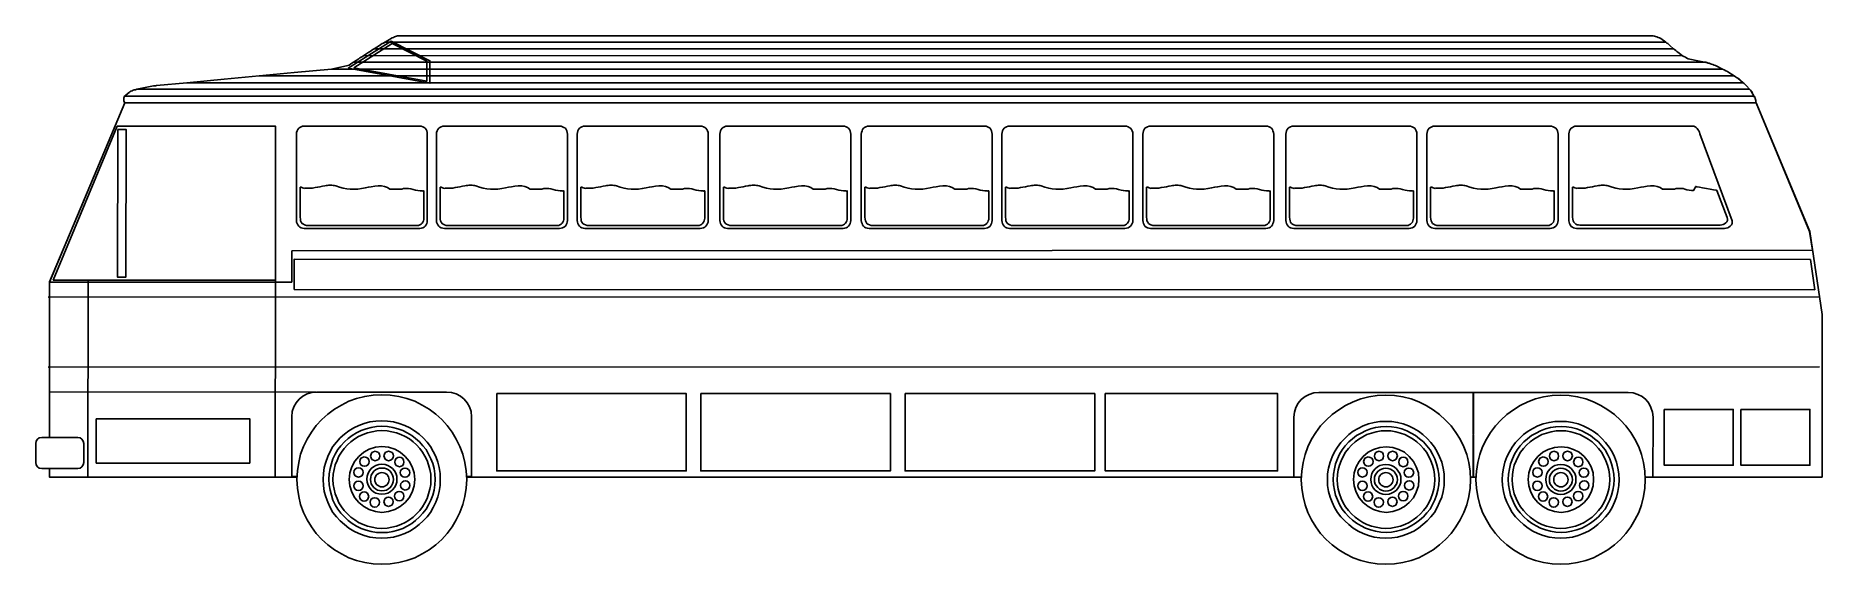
# Model space of a CAD drawing. Extents: x 22318 to 34252, y 8256 to 11788.
import ezdxf

# ---------------------------------------------------------------- set-up
doc = ezdxf.new("R2010")
doc.units = 0
doc.header["$LTSCALE"] = 100
doc.header["$MEASUREMENT"] = 0
doc.layers.add('LX-CAR', color=6, linetype='CONTINUOUS')

msp = doc.modelspace()

# ---------------------------------------------------------------- linework, layer by layer
at = {"layer": 'LX-CAR'}
for p, q in [((24571, 11695), (24580, 11701)), ((24614, 11723), (24580, 11701)), ((24580, 11701), (33258, 11701)), ((24614, 11723), (24624, 11729)), ((24624, 11729), (24633, 11735)), ((24633, 11735), (24641, 11739)), ((24700, 11773), (24641, 11739)), ((24641, 11739), (24650, 11745)), ((24650, 11745), (33207, 11745)), ((24692, 11769), (24700, 11773)), ((24700, 11773), (24708, 11776)), ((24708, 11776), (24715, 11780)), ((24715, 11780), (24722, 11783)), ((24722, 11783), (24728, 11785)), ((24728, 11785), (24734, 11786)), ((24734, 11786), (24739, 11788)), ((24739, 11788), (24743, 11788)), ((24743, 11788), (33105, 11788)), ((33105, 11788), (33114, 11788)), ((33114, 11788), (33123, 11786)), ((33123, 11786), (33132, 11785)), ((33132, 11785), (33139, 11783)), ((33139, 11783), (33148, 11780)), ((33148, 11780), (33157, 11776)), ((33157, 11776), (33164, 11773)), ((33164, 11773), (33173, 11769)), ((33173, 11769), (33207, 11745)), ((33207, 11745), (33214, 11739)), ((33214, 11739), (33220, 11735)), ((33220, 11735), (33227, 11729)), ((33227, 11729), (33233, 11723)), ((33233, 11723), (33258, 11701)), ((33258, 11701), (33266, 11695)), ((24404, 11588), (24294, 11565)), ((24404, 11588), (24412, 11592)), ((24412, 11592), (24421, 11598)), ((24421, 11598), (24429, 11604)), ((24429, 11604), (24440, 11610)), ((24477, 11633), (24440, 11610)), ((24440, 11610), (33475, 11610)), ((24477, 11633), (24484, 11639)), ((24484, 11639), (24493, 11645)), ((24493, 11645), (24502, 11649)), ((24502, 11649), (24510, 11655)), ((24543, 11677), (24510, 11655)), ((24510, 11655), (33319, 11654)), ((24543, 11677), (24552, 11683)), ((24552, 11683), (24562, 11689)), ((24562, 11689), (24571, 11695)), ((33266, 11695), (33273, 11689)), ((33273, 11689), (33281, 11683)), ((33281, 11683), (33288, 11677)), ((33288, 11677), (33319, 11654)), ((33319, 11654), (33328, 11648)), ((33328, 11648), (33338, 11644)), ((33338, 11644), (33347, 11638)), ((33347, 11638), (33357, 11633)), ((33357, 11633), (33497, 11604)), ((33475, 11610), (33482, 11608)), ((33482, 11608), (33490, 11605)), ((33490, 11605), (33497, 11604)), ((33497, 11604), (33506, 11601)), ((33506, 11601), (33513, 11598)), ((33513, 11598), (33522, 11595)), ((33522, 11595), (33529, 11592)), ((33529, 11592), (33538, 11588)), ((33538, 11588), (33585, 11565)), ((23125, 11455), (23328, 11474)), ((23577, 11498), (23328, 11474)), ((23328, 11474), (33724, 11474)), ((23577, 11498), (23811, 11520)), ((23577, 11498), (23577, 11498)), ((24045, 11542), (23811, 11520)), ((23811, 11520), (33663, 11520)), ((24045, 11542), (24294, 11565)), ((24294, 11565), (33585, 11565)), ((33585, 11565), (33596, 11560)), ((33596, 11560), (33607, 11554)), ((33607, 11554), (33618, 11548)), ((33618, 11548), (33628, 11542)), ((33628, 11542), (33663, 11520)), ((33663, 11520), (33672, 11514)), ((33672, 11514), (33679, 11509)), ((33679, 11509), (33688, 11504)), ((33688, 11504), (33696, 11498)), ((33688, 11504), (33724, 11474)), ((33724, 11474), (33730, 11468)), ((33730, 11468), (33735, 11464)), ((33735, 11464), (33741, 11458)), ((33741, 11458), (33747, 11452)), ((22913, 11340), (22410, 10140)), ((22906, 11368), (22907, 11374)), ((22906, 11362), (22906, 11368)), ((22906, 11362), (22906, 11356)), ((22906, 11356), (22907, 11352)), ((22907, 11374), (22909, 11378)), ((22907, 11352), (22910, 11346)), ((22909, 11378), (22912, 11384)), ((22910, 11346), (22913, 11340)), ((22943, 11409), (22912, 11384)), ((22912, 11384), (33799, 11384)), ((22913, 11339), (33809, 11340)), ((22913, 11339), (33809, 11340)), ((22913, 11339), (33809, 11340)), ((22913, 11340), (33809, 11340)), ((33810, 11339), (22913, 11340)), ((22915, 11340), (22915, 11340)), ((22915, 11340), (33810, 11340)), ((22937, 11406), (22943, 11409)), ((22943, 11409), (22948, 11412)), ((22948, 11412), (22954, 11417)), ((22954, 11417), (22962, 11420)), ((22962, 11420), (22969, 11423)), ((22969, 11423), (22976, 11426)), ((22976, 11426), (22984, 11427)), ((22984, 11427), (22993, 11430)), ((23104, 11452), (22993, 11430)), ((22993, 11430), (33766, 11430)), ((23104, 11452), (23109, 11454)), ((23109, 11454), (23115, 11454)), ((23115, 11454), (23119, 11454)), ((23119, 11454), (23125, 11455)), ((33747, 11452), (33766, 11430)), ((33766, 11430), (33772, 11424)), ((33772, 11424), (33777, 11418)), ((33777, 11418), (33781, 11412)), ((33777, 11418), (33800, 11378)), ((33781, 11412), (33785, 11406)), ((33799, 11384), (33800, 11378)), ((33800, 11378), (33803, 11374)), ((33803, 11374), (33805, 11368)), ((33805, 11368), (33806, 11362)), ((33808, 11356), (33806, 11362)), ((33808, 11352), (33808, 11356)), ((33809, 11346), (33808, 11352)), ((33809, 11340), (33809, 11346)), ((33810, 11340), (34168, 10480)), ((34167, 10479), (33810, 11339)), ((34186, 10355), (34167, 10479)), ((34168, 10480), (34252, 9924)), ((24028, 10351), (34186, 10355)), ((24028, 10140), (24028, 10351)), ((22410, 10140), (24028, 10140)), ((34252, 9924), (34252, 8839)), ((34252, 8839), (33069, 8839))]:
    msp.add_line(p, q, dxfattribs=at)
for points in [[(24406, 11570), (24951, 11470), (24951, 11620), (24692, 11751), (24406, 11570)], [(24443, 11574), (24930, 11484), (24930, 11618), (24699, 11736), (24443, 11574)], [(22862, 11184), (23919, 11184), (23919, 10155), (22435, 10155), (22862, 11184)], [(22867, 11162), (22865, 10174), (22920, 10174), (22922, 11162), (22867, 11162)], [(24111, 11184), (24883, 11184), (24893, 11183), (24904, 11180), (24912, 11175), (24920, 11169), (24926, 11161), (24930, 11152), (24933, 11141), (24934, 11131), (24934, 10553), (24933, 10542), (24930, 10532), (24926, 10523), (24920, 10516), (24912, 10508), (24904, 10504), (24893, 10501), (24883, 10500), (24111, 10500), (24101, 10501), (24091, 10504), (24082, 10508), (24075, 10516), (24069, 10523), (24064, 10532), (24061, 10542), (24060, 10553), (24060, 11131), (24061, 11141), (24064, 11152), (24069, 11161), (24075, 11169), (24082, 11175), (24091, 11180), (24101, 11183), (24111, 11184)], [(25048, 11184), (25818, 11184), (25828, 11183), (25838, 11180), (25847, 11175), (25856, 11169), (25862, 11161), (25866, 11152), (25869, 11141), (25871, 11131), (25871, 10553), (25869, 10542), (25866, 10532), (25862, 10523), (25856, 10516), (25847, 10508), (25838, 10504), (25828, 10501), (25818, 10500), (25048, 10500), (25038, 10501), (25027, 10504), (25018, 10508), (25011, 10516), (25004, 10523), (24999, 10532), (24996, 10542), (24995, 10553), (24995, 11131), (24996, 11141), (24999, 11152), (25004, 11161), (25011, 11169), (25018, 11175), (25027, 11180), (25038, 11183), (25048, 11184)], [(25987, 11184), (26757, 11184), (26767, 11183), (26778, 11180), (26787, 11175), (26795, 11169), (26801, 11161), (26806, 11152), (26809, 11141), (26810, 11131), (26810, 10553), (26809, 10542), (26806, 10532), (26801, 10523), (26795, 10516), (26787, 10508), (26778, 10504), (26767, 10501), (26757, 10500), (25987, 10500), (25977, 10501), (25967, 10504), (25958, 10508), (25950, 10516), (25944, 10523), (25940, 10532), (25937, 10542), (25936, 10553), (25936, 11131), (25937, 11141), (25940, 11152), (25944, 11161), (25950, 11169), (25958, 11175), (25967, 11180), (25977, 11183), (25987, 11184)], [(26940, 11184), (27711, 11184), (27721, 11183), (27732, 11180), (27741, 11175), (27748, 11169), (27754, 11161), (27758, 11152), (27761, 11141), (27763, 11131), (27763, 10553), (27761, 10542), (27758, 10532), (27754, 10523), (27748, 10516), (27741, 10508), (27732, 10504), (27721, 10501), (27711, 10500), (26940, 10500), (26929, 10501), (26919, 10504), (26910, 10508), (26903, 10516), (26897, 10523), (26893, 10532), (26890, 10542), (26888, 10553), (26888, 11131), (26890, 11141), (26893, 11152), (26897, 11161), (26903, 11169), (26910, 11175), (26919, 11180), (26929, 11183), (26940, 11184)], [(27885, 11184), (28656, 11184), (28667, 11183), (28677, 11180), (28686, 11175), (28693, 11169), (28699, 11161), (28703, 11152), (28706, 11141), (28708, 11131), (28708, 10553), (28706, 10542), (28703, 10532), (28699, 10523), (28693, 10516), (28686, 10508), (28677, 10504), (28667, 10501), (28656, 10500), (27885, 10500), (27874, 10501), (27864, 10504), (27855, 10508), (27848, 10516), (27842, 10523), (27838, 10532), (27835, 10542), (27833, 10553), (27833, 11131), (27835, 11141), (27838, 11152), (27842, 11161), (27848, 11169), (27855, 11175), (27864, 11180), (27874, 11183), (27885, 11184)], [(28824, 11184), (29594, 11184), (29604, 11183), (29615, 11180), (29623, 11175), (29632, 11169), (29638, 11161), (29643, 11152), (29646, 11141), (29647, 11131), (29647, 10553), (29646, 10542), (29643, 10532), (29638, 10523), (29632, 10516), (29623, 10508), (29615, 10504), (29604, 10501), (29594, 10500), (28824, 10500), (28814, 10501), (28803, 10504), (28795, 10508), (28787, 10516), (28781, 10523), (28777, 10532), (28774, 10542), (28772, 10553), (28772, 11131), (28774, 11141), (28777, 11152), (28781, 11161), (28787, 11169), (28795, 11175), (28803, 11180), (28814, 11183), (28824, 11184)], [(29765, 11184), (30536, 11184), (30547, 11183), (30557, 11180), (30566, 11175), (30573, 11169), (30579, 11161), (30583, 11152), (30586, 11141), (30588, 11131), (30588, 10553), (30586, 10542), (30583, 10532), (30579, 10523), (30573, 10516), (30566, 10508), (30557, 10504), (30547, 10501), (30536, 10500), (29765, 10500), (29755, 10501), (29744, 10504), (29735, 10508), (29728, 10516), (29722, 10523), (29718, 10532), (29715, 10542), (29713, 10553), (29713, 11131), (29715, 11141), (29718, 11152), (29722, 11161), (29728, 11169), (29735, 11175), (29744, 11180), (29755, 11183), (29765, 11184)], [(30722, 11184), (31492, 11184), (31502, 11183), (31512, 11180), (31521, 11175), (31530, 11169), (31536, 11161), (31540, 11152), (31543, 11141), (31545, 11131), (31545, 10553), (31543, 10542), (31540, 10532), (31536, 10523), (31530, 10516), (31521, 10508), (31512, 10504), (31502, 10501), (31492, 10500), (30722, 10500), (30711, 10501), (30701, 10504), (30692, 10508), (30685, 10516), (30678, 10523), (30673, 10532), (30670, 10542), (30669, 10553), (30669, 11131), (30670, 11141), (30673, 11152), (30678, 11161), (30685, 11169), (30692, 11175), (30701, 11180), (30711, 11183), (30722, 11184)], [(31664, 11184), (32434, 11184), (32444, 11183), (32455, 11180), (32463, 11175), (32472, 11169), (32478, 11161), (32483, 11152), (32485, 11141), (32487, 11131), (32487, 10553), (32485, 10542), (32483, 10532), (32478, 10523), (32472, 10516), (32463, 10508), (32455, 10504), (32444, 10501), (32434, 10500), (31664, 10500), (31654, 10501), (31643, 10504), (31635, 10508), (31627, 10516), (31620, 10523), (31615, 10532), (31612, 10542), (31611, 10553), (31611, 11131), (31612, 11141), (31615, 11152), (31620, 11161), (31627, 11169), (31635, 11175), (31643, 11180), (31654, 11183), (31664, 11184)], [(32611, 11184), (33384, 11184), (33394, 11183), (33403, 11180), (33410, 11175), (33416, 11168), (33422, 11161), (33428, 11152), (33432, 11143), (33435, 11133), (33650, 10551), (33651, 10541), (33650, 10532), (33646, 10523), (33638, 10516), (33629, 10508), (33621, 10504), (33609, 10501), (33598, 10500), (32611, 10500), (32600, 10501), (32591, 10504), (32583, 10508), (32574, 10514), (32568, 10523), (32564, 10532), (32561, 10541), (32559, 10551), (32559, 11133), (32561, 11143), (32564, 11152), (32568, 11161), (32574, 11169), (32583, 11175), (32591, 11180), (32600, 11183), (32611, 11184)], [(24085, 10776), (24092, 10775), (24101, 10772), (24109, 10769), (24116, 10768), (24117, 10770), (24135, 10769), (24151, 10769), (24167, 10770), (24184, 10773), (24201, 10775), (24217, 10778), (24234, 10782), (24250, 10785), (24259, 10787), (24268, 10788), (24276, 10790), (24287, 10790), (24296, 10790), (24306, 10788), (24313, 10787), (24322, 10784), (24347, 10775), (24372, 10769), (24396, 10765), (24419, 10763), (24444, 10762), (24469, 10763), (24494, 10766), (24521, 10772), (24540, 10775), (24560, 10779), (24583, 10782), (24606, 10785), (24628, 10784), (24649, 10781), (24668, 10773), (24684, 10762), (24696, 10762), (24708, 10762), (24718, 10762), (24730, 10762), (24742, 10762), (24752, 10762), (24764, 10763), (24775, 10766), (24792, 10768), (24808, 10768), (24824, 10765), (24840, 10760), (24855, 10756), (24871, 10753), (24886, 10751), (24902, 10751), (24905, 10750), (24907, 10750), (24908, 10751), (24909, 10751), (24911, 10751), (24911, 10569), (24911, 10560), (24908, 10551), (24905, 10542), (24899, 10535), (24893, 10529), (24884, 10525), (24876, 10520), (24867, 10519), (24141, 10519), (24126, 10520), (24114, 10523), (24106, 10528), (24098, 10533), (24092, 10542), (24088, 10551), (24086, 10561), (24085, 10575), (24085, 10776)], [(25020, 10776), (25027, 10775), (25036, 10772), (25043, 10769), (25051, 10768), (25054, 10770), (25071, 10769), (25088, 10769), (25104, 10770), (25120, 10773), (25136, 10775), (25152, 10778), (25169, 10782), (25185, 10785), (25194, 10787), (25204, 10788), (25213, 10790), (25223, 10790), (25232, 10790), (25242, 10788), (25250, 10787), (25258, 10784), (25283, 10775), (25308, 10769), (25332, 10765), (25356, 10763), (25381, 10762), (25406, 10763), (25431, 10766), (25457, 10772), (25476, 10775), (25497, 10779), (25519, 10782), (25541, 10785), (25565, 10784), (25585, 10781), (25604, 10773), (25621, 10762), (25632, 10762), (25644, 10762), (25654, 10762), (25666, 10762), (25678, 10762), (25688, 10762), (25700, 10763), (25712, 10766), (25728, 10768), (25744, 10768), (25760, 10765), (25775, 10760), (25791, 10756), (25808, 10753), (25822, 10751), (25838, 10751), (25840, 10750), (25841, 10750), (25844, 10751), (25846, 10751), (25847, 10751), (25847, 10569), (25846, 10560), (25844, 10551), (25840, 10542), (25834, 10535), (25828, 10529), (25819, 10525), (25812, 10520), (25802, 10519), (25076, 10519), (25061, 10520), (25049, 10523), (25040, 10528), (25033, 10533), (25027, 10542), (25023, 10551), (25021, 10561), (25020, 10575), (25020, 10776)], [(25959, 10776), (25967, 10775), (25975, 10772), (25983, 10769), (25990, 10768), (25993, 10770), (26011, 10769), (26027, 10769), (26043, 10770), (26059, 10773), (26075, 10775), (26092, 10778), (26108, 10782), (26124, 10785), (26133, 10787), (26143, 10788), (26152, 10790), (26162, 10790), (26171, 10790), (26181, 10788), (26189, 10787), (26198, 10784), (26223, 10775), (26248, 10769), (26271, 10765), (26295, 10763), (26320, 10762), (26345, 10763), (26370, 10766), (26396, 10772), (26416, 10775), (26436, 10779), (26458, 10782), (26480, 10785), (26504, 10784), (26524, 10781), (26544, 10773), (26560, 10762), (26572, 10762), (26583, 10762), (26594, 10762), (26605, 10762), (26617, 10762), (26628, 10762), (26639, 10763), (26651, 10766), (26667, 10768), (26684, 10768), (26700, 10765), (26714, 10760), (26731, 10756), (26747, 10753), (26761, 10751), (26778, 10751), (26779, 10750), (26781, 10750), (26784, 10751), (26785, 10751), (26787, 10751), (26787, 10569), (26785, 10560), (26784, 10551), (26779, 10542), (26775, 10535), (26767, 10529), (26760, 10525), (26751, 10520), (26741, 10519), (26017, 10519), (26002, 10520), (25990, 10523), (25980, 10528), (25972, 10533), (25967, 10542), (25962, 10551), (25961, 10561), (25959, 10575), (25959, 10776)], [(26912, 10776), (26919, 10775), (26928, 10772), (26935, 10769), (26943, 10768), (26946, 10770), (26963, 10769), (26979, 10769), (26996, 10770), (27012, 10773), (27028, 10775), (27044, 10778), (27060, 10782), (27077, 10785), (27085, 10787), (27096, 10788), (27105, 10790), (27115, 10790), (27124, 10790), (27134, 10788), (27141, 10787), (27150, 10784), (27175, 10775), (27200, 10769), (27224, 10765), (27247, 10763), (27272, 10762), (27297, 10763), (27322, 10766), (27349, 10772), (27368, 10775), (27389, 10779), (27411, 10782), (27433, 10785), (27456, 10784), (27477, 10781), (27496, 10773), (27512, 10762), (27524, 10762), (27536, 10762), (27546, 10762), (27558, 10762), (27570, 10762), (27580, 10762), (27592, 10763), (27604, 10766), (27620, 10768), (27636, 10768), (27652, 10765), (27667, 10760), (27683, 10756), (27699, 10753), (27714, 10751), (27730, 10751), (27733, 10750), (27735, 10750), (27736, 10751), (27738, 10751), (27739, 10751), (27739, 10569), (27739, 10560), (27736, 10551), (27733, 10542), (27727, 10535), (27720, 10529), (27713, 10525), (27704, 10520), (27693, 10519), (26969, 10519), (26954, 10520), (26943, 10523), (26932, 10528), (26925, 10533), (26919, 10542), (26915, 10551), (26913, 10561), (26912, 10575), (26912, 10776)], [(27857, 10776), (27864, 10775), (27873, 10772), (27882, 10769), (27889, 10768), (27891, 10770), (27908, 10769), (27925, 10769), (27941, 10770), (27957, 10773), (27975, 10775), (27991, 10778), (28007, 10782), (28023, 10785), (28032, 10787), (28041, 10788), (28050, 10790), (28060, 10790), (28069, 10790), (28079, 10788), (28086, 10787), (28095, 10784), (28120, 10775), (28145, 10769), (28169, 10765), (28193, 10763), (28218, 10762), (28243, 10763), (28268, 10766), (28294, 10772), (28313, 10775), (28334, 10779), (28356, 10782), (28378, 10785), (28402, 10784), (28422, 10781), (28441, 10773), (28457, 10762), (28469, 10762), (28481, 10762), (28491, 10762), (28503, 10762), (28515, 10762), (28525, 10762), (28537, 10763), (28549, 10766), (28565, 10768), (28581, 10768), (28597, 10765), (28614, 10760), (28628, 10756), (28644, 10753), (28659, 10751), (28675, 10751), (28678, 10750), (28680, 10750), (28681, 10751), (28683, 10751), (28684, 10751), (28684, 10569), (28684, 10560), (28681, 10551), (28678, 10542), (28672, 10535), (28667, 10529), (28658, 10525), (28649, 10520), (28640, 10519), (27914, 10519), (27900, 10520), (27888, 10523), (27877, 10528), (27870, 10533), (27866, 10542), (27861, 10551), (27858, 10561), (27857, 10575), (27857, 10776)], [(28796, 10776), (28803, 10775), (28812, 10772), (28820, 10769), (28827, 10768), (28830, 10770), (28848, 10769), (28864, 10769), (28880, 10770), (28896, 10773), (28912, 10775), (28929, 10778), (28945, 10782), (28961, 10785), (28970, 10787), (28980, 10788), (28989, 10790), (28999, 10790), (29008, 10790), (29018, 10788), (29026, 10787), (29035, 10784), (29060, 10775), (29085, 10769), (29108, 10765), (29132, 10763), (29157, 10762), (29182, 10763), (29207, 10766), (29233, 10772), (29252, 10775), (29273, 10779), (29295, 10782), (29317, 10785), (29341, 10784), (29361, 10781), (29381, 10773), (29397, 10762), (29409, 10762), (29420, 10762), (29431, 10762), (29442, 10762), (29454, 10762), (29464, 10762), (29476, 10763), (29488, 10766), (29504, 10768), (29520, 10768), (29537, 10765), (29551, 10760), (29568, 10756), (29584, 10753), (29598, 10751), (29615, 10751), (29616, 10750), (29618, 10750), (29621, 10751), (29622, 10751), (29623, 10751), (29623, 10569), (29622, 10560), (29621, 10551), (29616, 10542), (29612, 10535), (29604, 10529), (29597, 10525), (29588, 10520), (29578, 10519), (28852, 10519), (28837, 10520), (28826, 10523), (28817, 10528), (28809, 10533), (28803, 10542), (28799, 10551), (28798, 10561), (28796, 10575), (28796, 10776)], [(29738, 10776), (29746, 10775), (29755, 10772), (29762, 10769), (29769, 10768), (29771, 10770), (29788, 10769), (29805, 10769), (29821, 10770), (29837, 10773), (29855, 10775), (29871, 10778), (29887, 10782), (29903, 10785), (29912, 10787), (29921, 10788), (29930, 10790), (29940, 10790), (29949, 10790), (29959, 10788), (29967, 10787), (29975, 10784), (30000, 10775), (30025, 10769), (30049, 10765), (30072, 10763), (30098, 10762), (30123, 10763), (30148, 10766), (30174, 10772), (30193, 10775), (30214, 10779), (30236, 10782), (30260, 10785), (30282, 10784), (30302, 10781), (30321, 10773), (30337, 10762), (30349, 10762), (30361, 10762), (30371, 10762), (30383, 10762), (30395, 10762), (30405, 10762), (30417, 10763), (30429, 10766), (30445, 10768), (30461, 10768), (30477, 10765), (30494, 10760), (30508, 10756), (30524, 10753), (30539, 10751), (30555, 10751), (30558, 10750), (30560, 10750), (30561, 10751), (30563, 10751), (30564, 10751), (30564, 10569), (30564, 10560), (30561, 10551), (30558, 10542), (30552, 10535), (30547, 10529), (30538, 10525), (30529, 10520), (30520, 10519), (29794, 10519), (29780, 10520), (29768, 10523), (29759, 10528), (29752, 10533), (29746, 10542), (29741, 10551), (29740, 10561), (29738, 10575), (29738, 10776)], [(30694, 10776), (30701, 10775), (30710, 10772), (30717, 10769), (30725, 10768), (30728, 10770), (30745, 10769), (30761, 10769), (30778, 10770), (30794, 10773), (30810, 10775), (30826, 10778), (30842, 10782), (30859, 10785), (30868, 10787), (30878, 10788), (30887, 10790), (30897, 10790), (30906, 10790), (30915, 10788), (30923, 10787), (30931, 10784), (30956, 10775), (30981, 10769), (31004, 10765), (31029, 10763), (31053, 10762), (31078, 10763), (31105, 10766), (31131, 10772), (31150, 10775), (31171, 10779), (31193, 10782), (31215, 10785), (31239, 10784), (31259, 10781), (31278, 10773), (31294, 10762), (31306, 10762), (31317, 10762), (31328, 10762), (31340, 10762), (31350, 10762), (31362, 10762), (31373, 10763), (31384, 10766), (31400, 10768), (31418, 10768), (31433, 10765), (31449, 10760), (31465, 10756), (31480, 10753), (31496, 10751), (31511, 10751), (31514, 10750), (31515, 10750), (31518, 10751), (31520, 10751), (31521, 10751), (31521, 10569), (31520, 10560), (31518, 10551), (31514, 10542), (31508, 10535), (31502, 10529), (31493, 10525), (31486, 10520), (31476, 10519), (30750, 10519), (30735, 10520), (30723, 10523), (30714, 10528), (30707, 10533), (30701, 10542), (30697, 10551), (30695, 10561), (30694, 10575), (30694, 10776)], [(31636, 10776), (31643, 10775), (31652, 10772), (31660, 10769), (31667, 10768), (31670, 10770), (31686, 10769), (31704, 10769), (31720, 10770), (31736, 10773), (31752, 10775), (31769, 10778), (31785, 10782), (31801, 10785), (31810, 10787), (31819, 10788), (31827, 10790), (31838, 10790), (31847, 10790), (31857, 10788), (31864, 10787), (31873, 10784), (31898, 10775), (31923, 10769), (31947, 10765), (31972, 10763), (31995, 10762), (32020, 10763), (32047, 10766), (32073, 10772), (32092, 10775), (32113, 10779), (32135, 10782), (32157, 10785), (32181, 10784), (32201, 10781), (32221, 10773), (32237, 10762), (32248, 10762), (32259, 10762), (32271, 10762), (32282, 10762), (32293, 10762), (32304, 10762), (32315, 10763), (32326, 10766), (32343, 10768), (32359, 10768), (32375, 10765), (32391, 10760), (32406, 10756), (32422, 10753), (32437, 10751), (32453, 10751), (32456, 10750), (32458, 10750), (32459, 10751), (32460, 10751), (32462, 10751), (32462, 10569), (32462, 10560), (32459, 10551), (32456, 10542), (32450, 10535), (32444, 10529), (32435, 10525), (32427, 10520), (32418, 10519), (31692, 10519), (31677, 10520), (31665, 10523), (31657, 10528), (31649, 10533), (31643, 10542), (31639, 10551), (31637, 10561), (31636, 10575), (31636, 10776)], [(32584, 10776), (32591, 10775), (32600, 10772), (32608, 10769), (32615, 10768), (32618, 10770), (32636, 10769), (32652, 10769), (32668, 10770), (32684, 10773), (32700, 10775), (32717, 10778), (32733, 10782), (32749, 10785), (32758, 10787), (32768, 10788), (32777, 10790), (32787, 10790), (32796, 10790), (32806, 10788), (32814, 10787), (32823, 10784), (32848, 10775), (32873, 10769), (32896, 10765), (32920, 10763), (32945, 10762), (32970, 10763), (32995, 10766), (33021, 10772), (33041, 10775), (33061, 10779), (33083, 10782), (33105, 10785), (33129, 10784), (33149, 10781), (33169, 10773), (33185, 10762), (33197, 10762), (33208, 10762), (33219, 10762), (33230, 10762), (33242, 10762), (33253, 10762), (33264, 10763), (33276, 10766), (33292, 10768), (33307, 10768), (33322, 10766), (33335, 10763), (33348, 10759), (33363, 10756), (33378, 10754), (33392, 10754), (33407, 10781), (33414, 10779), (33431, 10776), (33453, 10772), (33478, 10768), (33504, 10763), (33526, 10759), (33543, 10756), (33548, 10754), (33616, 10572), (33619, 10561), (33618, 10553), (33615, 10545), (33609, 10538), (33600, 10530), (33591, 10526), (33581, 10523), (33571, 10522), (32633, 10522), (32624, 10523), (32615, 10525), (32606, 10529), (32600, 10535), (32593, 10542), (32589, 10551), (32586, 10561), (32584, 10575), (32584, 10776)], [(22410, 9102), (22410, 9575), (22410, 10143), (22641, 10691), (22641, 10691)], [(34174, 10293), (24045, 10295), (24045, 10093), (34202, 10090), (34174, 10293)], [(22669, 10155), (22667, 8839)], [(23919, 10155), (23917, 8839)], [(22401, 10040), (34233, 10042)], [(22401, 10040), (34233, 10042)], [(22401, 10040), (34233, 10042)], [(22401, 9574), (34233, 9575)], [(22401, 9574), (34233, 9575)], [(22401, 9574), (34233, 9575)], [(24192, 9407), (22410, 9409)], [(24064, 8842), (24029, 8842), (24029, 9242), (24032, 9276), (24042, 9307), (24057, 9335), (24078, 9359), (24103, 9379), (24131, 9394), (24162, 9404), (24195, 9407)], [(24630, 9389), (24687, 9387), (24743, 9378), (24798, 9364), (24851, 9345), (24899, 9320), (24946, 9292), (24990, 9260), (25030, 9223), (25067, 9183), (25099, 9139), (25127, 9092), (25152, 9044), (25172, 8991), (25185, 8936), (25194, 8880), (25197, 8823), (25194, 8765), (25185, 8709), (25172, 8655), (25152, 8602), (25127, 8553), (25099, 8506), (25067, 8462), (25030, 8422), (24990, 8385), (24946, 8353), (24899, 8325), (24851, 8300), (24798, 8281), (24743, 8268), (24687, 8259), (24630, 8256), (24572, 8259), (24516, 8268), (24462, 8281), (24409, 8300), (24360, 8325), (24313, 8353), (24269, 8385), (24229, 8422), (24192, 8462), (24160, 8506), (24132, 8553), (24107, 8602), (24088, 8655), (24075, 8709), (24066, 8765), (24063, 8823), (24066, 8880), (24075, 8936), (24088, 8991), (24107, 9044), (24132, 9092), (24160, 9139), (24192, 9183), (24229, 9223), (24269, 9260), (24313, 9292), (24360, 9320), (24409, 9345), (24462, 9364), (24516, 9378), (24572, 9387), (24630, 9389)], [(24195, 9407), (25063, 9407), (25096, 9404), (25127, 9394), (25155, 9379), (25180, 9359), (25201, 9335), (25216, 9307), (25226, 9276), (25229, 9242), (25229, 8842), (25196, 8842)], [(25398, 9397), (26664, 9397), (26664, 8880), (25398, 8880), (25398, 9397)], [(26761, 9397), (28028, 9397), (28028, 8880), (26761, 8880), (26761, 9397)], [(28126, 9397), (29392, 9397), (29392, 8880), (28126, 8880), (28126, 9397)], [(29463, 9397), (30614, 9397), (30614, 8880), (29463, 8880), (29463, 9397)], [(30773, 8839), (30722, 8839), (30723, 9239), (30726, 9273), (30736, 9304), (30751, 9332), (30772, 9356), (30797, 9376), (30825, 9391), (30856, 9401), (30890, 9404)], [(31337, 9387), (31395, 9384), (31451, 9375), (31505, 9362), (31557, 9342), (31607, 9317), (31652, 9289), (31696, 9257), (31736, 9220), (31773, 9181), (31805, 9136), (31833, 9091), (31858, 9041), (31877, 8989), (31891, 8935), (31900, 8879), (31902, 8821), (31900, 8764), (31891, 8708), (31877, 8653), (31858, 8602), (31833, 8552), (31805, 8506), (31773, 8462), (31736, 8422), (31696, 8385), (31652, 8353), (31607, 8325), (31557, 8300), (31505, 8281), (31451, 8268), (31395, 8259), (31337, 8256), (31280, 8259), (31224, 8268), (31169, 8281), (31118, 8300), (31068, 8325), (31022, 8353), (30978, 8385), (30938, 8422), (30901, 8462), (30869, 8506), (30841, 8552), (30816, 8602), (30797, 8653), (30784, 8708), (30775, 8764), (30772, 8821), (30775, 8879), (30784, 8935), (30797, 8989), (30816, 9041), (30841, 9091), (30869, 9136), (30901, 9181), (30938, 9220), (30978, 9257), (31022, 9289), (31068, 9317), (31118, 9342), (31169, 9362), (31224, 9375), (31280, 9384), (31337, 9387)], [(30890, 9404), (31920, 9404), (31922, 8839), (31902, 8839)], [(31940, 8839), (31920, 8839), (31922, 9404), (32955, 9404)], [(32505, 9387), (32562, 9384), (32618, 9375), (32672, 9362), (32724, 9342), (32774, 9317), (32820, 9289), (32864, 9257), (32904, 9220), (32940, 9181), (32973, 9136), (33001, 9091), (33026, 9041), (33045, 8989), (33058, 8935), (33067, 8879), (33070, 8821), (33067, 8764), (33058, 8708), (33045, 8653), (33026, 8602), (33001, 8552), (32973, 8506), (32940, 8462), (32904, 8422), (32864, 8385), (32820, 8353), (32774, 8325), (32724, 8300), (32672, 8281), (32618, 8268), (32562, 8259), (32505, 8256), (32447, 8259), (32391, 8268), (32337, 8281), (32285, 8300), (32235, 8325), (32190, 8353), (32145, 8385), (32106, 8422), (32069, 8462), (32036, 8506), (32009, 8552), (31983, 8602), (31964, 8653), (31951, 8708), (31942, 8764), (31939, 8821), (31942, 8879), (31951, 8935), (31964, 8989), (31983, 9041), (32009, 9091), (32036, 9136), (32069, 9181), (32106, 9220), (32145, 9257), (32190, 9289), (32235, 9317), (32285, 9342), (32337, 9362), (32391, 9375), (32447, 9384), (32505, 9387)], [(32955, 9404), (32989, 9401), (33020, 9391), (33048, 9376), (33073, 9356), (33094, 9332), (33108, 9304), (33119, 9273), (33122, 9239), (33120, 8839), (33069, 8839)], [(22723, 9228), (23748, 9228), (23748, 8932), (22723, 8932), (22723, 9228)], [(24630, 9214), (24669, 9213), (24709, 9207), (24746, 9197), (24783, 9183), (24817, 9167), (24849, 9148), (24879, 9125), (24907, 9100), (24932, 9072), (24955, 9042), (24974, 9010), (24990, 8976), (25004, 8939), (25014, 8902), (25020, 8862), (25021, 8823), (25020, 8783), (25014, 8743), (25004, 8706), (24990, 8670), (24974, 8636), (24955, 8603), (24932, 8574), (24907, 8546), (24879, 8521), (24849, 8497), (24817, 8478), (24783, 8462), (24746, 8449), (24709, 8438), (24669, 8433), (24630, 8431), (24590, 8433), (24550, 8438), (24513, 8449), (24477, 8462), (24443, 8478), (24410, 8497), (24381, 8521), (24353, 8546), (24328, 8574), (24304, 8603), (24285, 8636), (24269, 8670), (24256, 8706), (24245, 8743), (24240, 8783), (24238, 8823), (24240, 8862), (24245, 8902), (24256, 8939), (24269, 8976), (24285, 9010), (24304, 9042), (24328, 9072), (24353, 9100), (24381, 9125), (24410, 9148), (24443, 9167), (24477, 9183), (24513, 9197), (24550, 9207), (24590, 9213), (24630, 9214)], [(31337, 9211), (31377, 9210), (31415, 9204), (31453, 9194), (31489, 9181), (31523, 9164), (31555, 9145), (31585, 9122), (31612, 9097), (31637, 9069), (31661, 9039), (31680, 9007), (31696, 8973), (31710, 8938), (31720, 8899), (31726, 8861), (31727, 8821), (31726, 8782), (31720, 8743), (31710, 8705), (31696, 8670), (31680, 8636), (31661, 8603), (31637, 8574), (31612, 8546), (31585, 8521), (31555, 8497), (31523, 8478), (31489, 8462), (31453, 8449), (31415, 8438), (31377, 8433), (31337, 8431), (31297, 8433), (31259, 8438), (31221, 8449), (31185, 8462), (31152, 8478), (31119, 8497), (31090, 8521), (31062, 8546), (31037, 8574), (31013, 8603), (30994, 8636), (30978, 8670), (30965, 8705), (30954, 8743), (30948, 8782), (30947, 8821), (30948, 8861), (30954, 8899), (30965, 8938), (30978, 8973), (30994, 9007), (31013, 9039), (31037, 9069), (31062, 9097), (31090, 9122), (31119, 9145), (31152, 9164), (31185, 9181), (31221, 9194), (31259, 9204), (31297, 9210), (31337, 9211)], [(32505, 9211), (32544, 9210), (32583, 9204), (32621, 9194), (32656, 9181), (32690, 9164), (32722, 9145), (32752, 9122), (32780, 9097), (32805, 9069), (32829, 9039), (32848, 9007), (32864, 8973), (32877, 8938), (32887, 8899), (32893, 8861), (32895, 8821), (32893, 8782), (32887, 8743), (32877, 8705), (32864, 8670), (32848, 8636), (32829, 8603), (32805, 8574), (32780, 8546), (32752, 8521), (32722, 8497), (32690, 8478), (32656, 8462), (32621, 8449), (32583, 8438), (32544, 8433), (32505, 8431), (32465, 8433), (32427, 8438), (32388, 8449), (32353, 8462), (32319, 8478), (32287, 8497), (32257, 8521), (32229, 8546), (32204, 8574), (32181, 8603), (32162, 8636), (32145, 8670), (32132, 8705), (32122, 8743), (32116, 8782), (32114, 8821), (32116, 8861), (32122, 8899), (32132, 8938), (32145, 8973), (32162, 9007), (32181, 9039), (32204, 9069), (32229, 9097), (32257, 9122), (32287, 9145), (32319, 9164), (32353, 9181), (32388, 9194), (32427, 9204), (32465, 9210), (32505, 9211)], [(33197, 9291), (33657, 9291), (33657, 8918), (33197, 8918), (33197, 9291)], [(33709, 9291), (34170, 9291), (34170, 8918), (33709, 8918), (33709, 9291)], [(22358, 9102), (22599, 9102), (22616, 9100), (22627, 9091), (22636, 9079), (22639, 9063), (22639, 8936), (22636, 8920), (22627, 8908), (22616, 8899), (22599, 8896), (22358, 8896), (22342, 8899), (22330, 8908), (22321, 8920), (22318, 8936), (22318, 9063), (22321, 9079), (22330, 9091), (22342, 9100), (22358, 9102)], [(24631, 9178), (24594, 9176), (24559, 9170), (24525, 9161), (24493, 9150), (24462, 9135), (24432, 9117), (24406, 9097), (24381, 9073), (24357, 9048), (24337, 9022), (24319, 8992), (24304, 8961), (24293, 8929), (24284, 8895), (24278, 8860), (24276, 8823), (24278, 8786), (24284, 8751), (24293, 8717), (24304, 8684), (24319, 8653), (24337, 8624), (24357, 8597), (24381, 8572), (24406, 8549), (24432, 8528), (24462, 8511), (24493, 8496), (24525, 8484), (24559, 8475), (24594, 8469), (24631, 8468), (24668, 8469), (24703, 8475), (24737, 8484), (24770, 8496), (24800, 8511), (24830, 8528), (24856, 8549), (24881, 8572), (24905, 8597), (24926, 8624), (24943, 8653), (24958, 8684), (24970, 8717), (24979, 8751), (24985, 8786), (24986, 8823), (24985, 8860), (24979, 8895), (24970, 8929), (24958, 8961), (24943, 8992), (24926, 9022), (24905, 9048), (24881, 9073), (24856, 9097), (24830, 9117), (24800, 9135), (24770, 9150), (24737, 9161), (24703, 9170), (24668, 9176), (24631, 9178)], [(24631, 9150), (24597, 9148), (24565, 9142), (24534, 9135), (24505, 9123), (24475, 9110), (24449, 9094), (24424, 9074), (24400, 9054), (24379, 9030), (24360, 9005), (24344, 8979), (24331, 8949), (24319, 8920), (24312, 8889), (24306, 8857), (24304, 8823), (24306, 8789), (24312, 8757), (24319, 8726), (24331, 8696), (24344, 8667), (24360, 8640), (24379, 8615), (24400, 8592), (24424, 8571), (24449, 8552), (24475, 8536), (24505, 8522), (24534, 8511), (24565, 8503), (24597, 8497), (24631, 8496), (24665, 8497), (24697, 8503), (24728, 8511), (24758, 8522), (24787, 8536), (24814, 8552), (24839, 8571), (24862, 8592), (24883, 8615), (24902, 8640), (24918, 8667), (24932, 8696), (24943, 8726), (24951, 8757), (24957, 8789), (24958, 8823), (24957, 8857), (24951, 8889), (24943, 8920), (24932, 8949), (24918, 8979), (24902, 9005), (24883, 9030), (24862, 9054), (24839, 9074), (24814, 9094), (24787, 9110), (24758, 9123), (24728, 9135), (24697, 9142), (24665, 9148), (24631, 9150)], [(31339, 9176), (31303, 9175), (31268, 9169), (31234, 9160), (31202, 9148), (31171, 9133), (31141, 9116), (31115, 9095), (31090, 9073), (31066, 9047), (31046, 9020), (31028, 8991), (31013, 8960), (31001, 8927), (30993, 8893), (30987, 8858), (30985, 8823), (30987, 8787), (30993, 8752), (31001, 8718), (31013, 8686), (31028, 8655), (31046, 8625), (31066, 8599), (31090, 8574), (31115, 8550), (31141, 8530), (31171, 8512), (31202, 8497), (31234, 8486), (31268, 8477), (31303, 8471), (31339, 8469), (31374, 8471), (31409, 8477), (31443, 8486), (31476, 8497), (31506, 8512), (31536, 8530), (31562, 8550), (31589, 8574), (31611, 8599), (31632, 8625), (31649, 8655), (31664, 8686), (31676, 8718), (31685, 8752), (31690, 8787), (31692, 8823), (31690, 8858), (31685, 8893), (31676, 8927), (31664, 8960), (31649, 8991), (31632, 9020), (31611, 9047), (31589, 9073), (31562, 9095), (31536, 9116), (31506, 9133), (31476, 9148), (31443, 9160), (31409, 9169), (31374, 9175), (31339, 9176)], [(31337, 9148), (31305, 9147), (31272, 9141), (31241, 9133), (31211, 9122), (31183, 9108), (31156, 9092), (31131, 9073), (31108, 9052), (31087, 9029), (31068, 9004), (31052, 8977), (31038, 8948), (31027, 8918), (31019, 8888), (31013, 8855), (31012, 8821), (31013, 8789), (31019, 8757), (31027, 8726), (31038, 8695), (31052, 8667), (31068, 8640), (31087, 8615), (31108, 8592), (31131, 8571), (31156, 8552), (31183, 8536), (31211, 8522), (31241, 8511), (31272, 8503), (31305, 8497), (31337, 8496), (31371, 8497), (31403, 8503), (31434, 8511), (31464, 8522), (31493, 8536), (31520, 8552), (31545, 8571), (31568, 8592), (31589, 8615), (31608, 8640), (31624, 8667), (31637, 8695), (31649, 8726), (31657, 8757), (31663, 8789), (31664, 8821), (31663, 8855), (31657, 8888), (31649, 8918), (31637, 8948), (31624, 8977), (31608, 9004), (31589, 9029), (31568, 9052), (31545, 9073), (31520, 9092), (31493, 9108), (31464, 9122), (31434, 9133), (31403, 9141), (31371, 9147), (31337, 9148)], [(32508, 9176), (32472, 9175), (32437, 9169), (32403, 9160), (32371, 9148), (32340, 9133), (32310, 9116), (32284, 9095), (32259, 9073), (32235, 9047), (32215, 9020), (32197, 8991), (32182, 8960), (32170, 8927), (32162, 8893), (32156, 8858), (32154, 8823), (32156, 8787), (32162, 8752), (32170, 8718), (32182, 8686), (32197, 8655), (32215, 8625), (32235, 8599), (32259, 8574), (32284, 8550), (32310, 8530), (32340, 8512), (32371, 8497), (32403, 8486), (32437, 8477), (32472, 8471), (32508, 8469), (32543, 8471), (32578, 8477), (32612, 8486), (32645, 8497), (32675, 8512), (32705, 8530), (32731, 8550), (32758, 8574), (32780, 8599), (32801, 8625), (32818, 8655), (32833, 8686), (32845, 8718), (32854, 8752), (32859, 8787), (32861, 8823), (32859, 8858), (32854, 8893), (32845, 8927), (32833, 8960), (32818, 8991), (32801, 9020), (32780, 9047), (32758, 9073), (32731, 9095), (32705, 9116), (32675, 9133), (32645, 9148), (32612, 9160), (32578, 9169), (32543, 9175), (32508, 9176)], [(32506, 9148), (32474, 9147), (32441, 9141), (32410, 9133), (32379, 9122), (32352, 9108), (32325, 9092), (32300, 9073), (32276, 9052), (32256, 9029), (32237, 9004), (32221, 8977), (32207, 8948), (32195, 8918), (32188, 8888), (32182, 8855), (32181, 8821), (32182, 8789), (32188, 8757), (32195, 8726), (32207, 8695), (32221, 8667), (32237, 8640), (32256, 8615), (32276, 8592), (32300, 8571), (32325, 8552), (32352, 8536), (32379, 8522), (32410, 8511), (32441, 8503), (32474, 8497), (32506, 8496), (32540, 8497), (32572, 8503), (32603, 8511), (32633, 8522), (32662, 8536), (32689, 8552), (32714, 8571), (32737, 8592), (32758, 8615), (32777, 8640), (32793, 8667), (32806, 8695), (32818, 8726), (32826, 8757), (32831, 8789), (32833, 8821), (32831, 8855), (32826, 8888), (32818, 8918), (32806, 8948), (32793, 8977), (32777, 9004), (32758, 9029), (32737, 9052), (32714, 9073), (32689, 9092), (32662, 9108), (32633, 9122), (32603, 9133), (32572, 9141), (32540, 9147), (32506, 9148)], [(24631, 9042), (24587, 9038), (24546, 9024), (24509, 9004), (24477, 8977), (24450, 8945), (24429, 8908), (24416, 8867), (24412, 8823), (24416, 8779), (24429, 8737), (24450, 8701), (24477, 8668), (24509, 8642), (24546, 8621), (24587, 8608), (24631, 8603), (24675, 8608), (24717, 8621), (24753, 8642), (24786, 8668), (24812, 8701), (24833, 8737), (24846, 8779), (24851, 8823), (24846, 8867), (24833, 8908), (24812, 8945), (24786, 8977), (24753, 9004), (24717, 9024), (24675, 9038), (24631, 9042)], [(24513, 8973), (24527, 8970), (24537, 8964), (24543, 8954), (24546, 8942), (24543, 8930), (24537, 8920), (24527, 8914), (24513, 8911), (24502, 8914), (24491, 8920), (24485, 8930), (24483, 8942), (24485, 8954), (24491, 8964), (24502, 8970), (24513, 8973)], [(24586, 9011), (24597, 9008), (24608, 9002), (24614, 8992), (24616, 8979), (24614, 8967), (24608, 8957), (24597, 8951), (24586, 8948), (24574, 8951), (24563, 8957), (24558, 8967), (24555, 8979), (24558, 8992), (24563, 9002), (24574, 9008), (24586, 9011)], [(24708, 8980), (24705, 8969), (24699, 8958), (24689, 8951), (24675, 8948), (24664, 8951), (24653, 8958), (24647, 8969), (24644, 8980), (24647, 8992), (24653, 9002), (24664, 9008), (24675, 9011), (24689, 9008), (24699, 9002), (24705, 8992), (24708, 8980)], [(24778, 8939), (24775, 8927), (24770, 8917), (24759, 8911), (24748, 8908), (24736, 8911), (24725, 8917), (24720, 8927), (24717, 8939), (24720, 8952), (24725, 8963), (24736, 8969), (24748, 8971), (24759, 8969), (24770, 8963), (24775, 8952), (24778, 8939)], [(31340, 9041), (31296, 9036), (31255, 9023), (31218, 9004), (31185, 8976), (31159, 8943), (31138, 8907), (31125, 8867), (31121, 8823), (31125, 8779), (31138, 8737), (31159, 8701), (31185, 8668), (31218, 8642), (31255, 8621), (31296, 8608), (31340, 8603), (31384, 8608), (31424, 8621), (31461, 8642), (31493, 8668), (31521, 8701), (31540, 8737), (31554, 8779), (31558, 8823), (31554, 8867), (31540, 8907), (31521, 8943), (31493, 8976), (31461, 9004), (31424, 9023), (31384, 9036), (31340, 9041)], [(31219, 8973), (31233, 8970), (31243, 8964), (31249, 8954), (31252, 8942), (31249, 8930), (31243, 8920), (31233, 8914), (31219, 8911), (31208, 8914), (31197, 8920), (31191, 8930), (31188, 8942), (31191, 8954), (31197, 8964), (31208, 8970), (31219, 8973)], [(31292, 9011), (31303, 9008), (31314, 9002), (31320, 8992), (31322, 8979), (31320, 8967), (31314, 8957), (31303, 8951), (31292, 8948), (31280, 8951), (31269, 8957), (31264, 8967), (31261, 8979), (31264, 8992), (31269, 9002), (31280, 9008), (31292, 9011)], [(31414, 8980), (31411, 8969), (31405, 8958), (31395, 8951), (31381, 8948), (31370, 8951), (31359, 8958), (31353, 8969), (31350, 8980), (31353, 8992), (31359, 9002), (31370, 9008), (31381, 9011), (31395, 9008), (31405, 9002), (31411, 8992), (31414, 8980)], [(31484, 8939), (31481, 8927), (31476, 8917), (31465, 8911), (31453, 8908), (31442, 8911), (31431, 8917), (31425, 8927), (31423, 8939), (31425, 8952), (31431, 8963), (31442, 8969), (31453, 8971), (31465, 8969), (31476, 8963), (31481, 8952), (31484, 8939)], [(32508, 9041), (32463, 9036), (32422, 9023), (32385, 9004), (32353, 8976), (32326, 8943), (32306, 8907), (32293, 8867), (32288, 8823), (32293, 8779), (32306, 8737), (32326, 8701), (32353, 8668), (32385, 8642), (32422, 8621), (32463, 8608), (32508, 8603), (32552, 8608), (32591, 8621), (32628, 8642), (32661, 8668), (32689, 8701), (32708, 8737), (32721, 8779), (32725, 8823), (32721, 8867), (32708, 8907), (32689, 8943), (32661, 8976), (32628, 9004), (32591, 9023), (32552, 9036), (32508, 9041)], [(32388, 8973), (32402, 8970), (32412, 8964), (32418, 8954), (32421, 8942), (32418, 8930), (32412, 8920), (32402, 8914), (32388, 8911), (32377, 8914), (32366, 8920), (32360, 8930), (32357, 8942), (32360, 8954), (32366, 8964), (32377, 8970), (32388, 8973)], [(32460, 9011), (32472, 9008), (32483, 9002), (32488, 8992), (32491, 8979), (32488, 8967), (32483, 8957), (32472, 8951), (32460, 8948), (32449, 8951), (32438, 8957), (32433, 8967), (32430, 8979), (32433, 8992), (32438, 9002), (32449, 9008), (32460, 9011)], [(32583, 8980), (32580, 8969), (32574, 8958), (32564, 8951), (32550, 8948), (32538, 8951), (32528, 8958), (32522, 8969), (32519, 8980), (32522, 8992), (32528, 9002), (32538, 9008), (32550, 9011), (32564, 9008), (32574, 9002), (32580, 8992), (32583, 8980)], [(32653, 8939), (32650, 8927), (32645, 8917), (32634, 8911), (32622, 8908), (32611, 8911), (32600, 8917), (32594, 8927), (32591, 8939), (32594, 8952), (32600, 8963), (32611, 8969), (32622, 8971), (32634, 8969), (32645, 8963), (32650, 8952), (32653, 8939)], [(24064, 8839), (22410, 8839), (22410, 8896)], [(24474, 8901), (24487, 8898), (24497, 8892), (24503, 8882), (24506, 8870), (24503, 8858), (24497, 8848), (24487, 8842), (24474, 8839), (24462, 8842), (24452, 8848), (24446, 8858), (24443, 8870), (24446, 8882), (24452, 8892), (24462, 8898), (24474, 8901)], [(24631, 8924), (24652, 8923), (24671, 8917), (24687, 8908), (24702, 8895), (24715, 8880), (24724, 8864), (24730, 8845), (24731, 8824), (24730, 8804), (24724, 8784), (24715, 8768), (24702, 8754), (24687, 8740), (24671, 8731), (24652, 8726), (24631, 8724), (24611, 8726), (24591, 8731), (24575, 8740), (24560, 8754), (24547, 8768), (24538, 8784), (24533, 8804), (24531, 8824), (24533, 8845), (24538, 8864), (24547, 8880), (24560, 8895), (24575, 8908), (24591, 8917), (24611, 8923), (24631, 8924)], [(24631, 8899), (24647, 8898), (24661, 8893), (24674, 8886), (24686, 8877), (24695, 8865), (24702, 8852), (24706, 8839), (24708, 8823), (24706, 8807), (24702, 8793), (24695, 8780), (24686, 8768), (24674, 8759), (24661, 8752), (24647, 8748), (24631, 8746), (24615, 8748), (24602, 8752), (24588, 8759), (24577, 8768), (24568, 8780), (24560, 8793), (24556, 8807), (24555, 8823), (24556, 8839), (24560, 8852), (24568, 8865), (24577, 8877), (24588, 8886), (24602, 8893), (24615, 8898), (24631, 8899)], [(24631, 8870), (24641, 8868), (24650, 8865), (24658, 8861), (24665, 8855), (24671, 8848), (24675, 8840), (24678, 8832), (24680, 8821), (24678, 8811), (24675, 8802), (24671, 8795), (24665, 8787), (24658, 8782), (24650, 8777), (24641, 8774), (24631, 8773), (24621, 8774), (24612, 8777), (24605, 8782), (24597, 8787), (24591, 8795), (24587, 8802), (24584, 8811), (24583, 8821), (24584, 8832), (24587, 8840), (24591, 8848), (24597, 8855), (24605, 8861), (24612, 8865), (24621, 8868), (24631, 8870)], [(24817, 8868), (24814, 8857), (24808, 8846), (24798, 8840), (24784, 8837), (24772, 8840), (24762, 8846), (24756, 8857), (24753, 8868), (24756, 8880), (24762, 8890), (24772, 8896), (24784, 8899), (24798, 8896), (24808, 8890), (24814, 8880), (24817, 8868)], [(30773, 8839), (25196, 8839)], [(31180, 8901), (31193, 8898), (31203, 8892), (31209, 8882), (31212, 8870), (31209, 8858), (31203, 8848), (31193, 8842), (31180, 8839), (31168, 8842), (31158, 8848), (31152, 8858), (31149, 8870), (31152, 8882), (31158, 8892), (31168, 8898), (31180, 8901)], [(31337, 8923), (31358, 8921), (31375, 8915), (31393, 8907), (31408, 8893), (31420, 8879), (31430, 8862), (31436, 8843), (31437, 8823), (31436, 8802), (31430, 8784), (31420, 8767), (31408, 8752), (31393, 8740), (31375, 8730), (31358, 8724), (31337, 8723), (31317, 8724), (31297, 8730), (31281, 8740), (31266, 8752), (31253, 8767), (31244, 8784), (31239, 8802), (31237, 8823), (31239, 8843), (31244, 8862), (31253, 8879), (31266, 8893), (31281, 8907), (31297, 8915), (31317, 8921), (31337, 8923)], [(31337, 8898), (31352, 8896), (31367, 8892), (31380, 8885), (31392, 8876), (31400, 8864), (31408, 8851), (31412, 8837), (31414, 8821), (31412, 8807), (31408, 8792), (31400, 8779), (31392, 8768), (31380, 8758), (31367, 8751), (31352, 8746), (31337, 8745), (31321, 8746), (31308, 8751), (31294, 8758), (31283, 8768), (31274, 8779), (31266, 8792), (31262, 8807), (31261, 8821), (31262, 8837), (31266, 8851), (31274, 8864), (31283, 8876), (31294, 8885), (31308, 8892), (31321, 8896), (31337, 8898)], [(31337, 8870), (31347, 8868), (31356, 8865), (31364, 8861), (31371, 8855), (31377, 8848), (31381, 8840), (31384, 8832), (31386, 8821), (31384, 8811), (31381, 8802), (31377, 8795), (31371, 8787), (31364, 8782), (31356, 8777), (31347, 8774), (31337, 8773), (31327, 8774), (31318, 8777), (31311, 8782), (31303, 8787), (31297, 8795), (31293, 8802), (31290, 8811), (31289, 8821), (31290, 8832), (31293, 8840), (31297, 8848), (31303, 8855), (31311, 8861), (31318, 8865), (31327, 8868), (31337, 8870)], [(31523, 8868), (31520, 8857), (31514, 8846), (31504, 8840), (31490, 8837), (31478, 8840), (31468, 8846), (31462, 8857), (31459, 8868), (31462, 8880), (31468, 8890), (31478, 8896), (31490, 8899), (31504, 8896), (31514, 8890), (31520, 8880), (31523, 8868)], [(31940, 8839), (31902, 8839)], [(32349, 8901), (32362, 8898), (32372, 8892), (32378, 8882), (32381, 8870), (32378, 8858), (32372, 8848), (32362, 8842), (32349, 8839), (32337, 8842), (32326, 8848), (32321, 8858), (32318, 8870), (32321, 8882), (32326, 8892), (32337, 8898), (32349, 8901)], [(32506, 8923), (32527, 8921), (32544, 8915), (32562, 8907), (32577, 8893), (32589, 8879), (32599, 8862), (32605, 8843), (32606, 8823), (32605, 8802), (32599, 8784), (32589, 8767), (32577, 8752), (32562, 8740), (32544, 8730), (32527, 8724), (32506, 8723), (32485, 8724), (32466, 8730), (32450, 8740), (32435, 8752), (32422, 8767), (32413, 8784), (32407, 8802), (32406, 8823), (32407, 8843), (32413, 8862), (32422, 8879), (32435, 8893), (32450, 8907), (32466, 8915), (32485, 8921), (32506, 8923)], [(32506, 8898), (32521, 8896), (32536, 8892), (32549, 8885), (32561, 8876), (32569, 8864), (32577, 8851), (32581, 8837), (32583, 8821), (32581, 8807), (32577, 8792), (32569, 8779), (32561, 8768), (32549, 8758), (32536, 8751), (32521, 8746), (32506, 8745), (32490, 8746), (32477, 8751), (32463, 8758), (32452, 8768), (32443, 8779), (32435, 8792), (32431, 8807), (32430, 8821), (32431, 8837), (32435, 8851), (32443, 8864), (32452, 8876), (32463, 8885), (32477, 8892), (32490, 8896), (32506, 8898)], [(32506, 8870), (32516, 8868), (32525, 8865), (32533, 8861), (32540, 8855), (32546, 8848), (32550, 8840), (32553, 8832), (32555, 8821), (32553, 8811), (32550, 8802), (32546, 8795), (32540, 8787), (32533, 8782), (32525, 8777), (32516, 8774), (32506, 8773), (32496, 8774), (32487, 8777), (32480, 8782), (32472, 8787), (32466, 8795), (32462, 8802), (32459, 8811), (32458, 8821), (32459, 8832), (32462, 8840), (32466, 8848), (32472, 8855), (32480, 8861), (32487, 8865), (32496, 8868), (32506, 8870)], [(32692, 8868), (32689, 8857), (32683, 8846), (32672, 8840), (32659, 8837), (32647, 8840), (32637, 8846), (32631, 8857), (32628, 8868), (32631, 8880), (32637, 8890), (32647, 8896), (32659, 8899), (32672, 8896), (32683, 8890), (32689, 8880), (32692, 8868)], [(24443, 8780), (24446, 8792), (24452, 8802), (24462, 8808), (24474, 8811), (24487, 8808), (24497, 8802), (24503, 8792), (24506, 8780), (24503, 8768), (24497, 8758), (24487, 8752), (24474, 8749), (24462, 8752), (24452, 8758), (24446, 8768), (24443, 8780)], [(24481, 8709), (24484, 8721), (24490, 8731), (24500, 8737), (24512, 8740), (24524, 8737), (24534, 8731), (24540, 8721), (24543, 8709), (24540, 8698), (24534, 8687), (24524, 8680), (24512, 8677), (24500, 8680), (24490, 8687), (24484, 8698), (24481, 8709)], [(24746, 8680), (24734, 8683), (24724, 8689), (24718, 8699), (24715, 8711), (24718, 8724), (24724, 8734), (24734, 8740), (24746, 8743), (24759, 8740), (24770, 8734), (24775, 8724), (24778, 8711), (24775, 8699), (24770, 8689), (24759, 8683), (24746, 8680)], [(24787, 8752), (24775, 8755), (24765, 8761), (24758, 8771), (24755, 8783), (24758, 8795), (24765, 8805), (24775, 8811), (24787, 8814), (24799, 8811), (24809, 8805), (24815, 8795), (24818, 8783), (24815, 8771), (24809, 8761), (24799, 8755), (24787, 8752)], [(31149, 8780), (31152, 8792), (31158, 8802), (31168, 8808), (31180, 8811), (31193, 8808), (31203, 8802), (31209, 8792), (31212, 8780), (31209, 8768), (31203, 8758), (31193, 8752), (31180, 8749), (31168, 8752), (31158, 8758), (31152, 8768), (31149, 8780)], [(31187, 8709), (31190, 8721), (31196, 8731), (31206, 8737), (31218, 8740), (31230, 8737), (31240, 8731), (31246, 8721), (31249, 8709), (31246, 8698), (31240, 8687), (31230, 8680), (31218, 8677), (31206, 8680), (31196, 8687), (31190, 8698), (31187, 8709)], [(31452, 8680), (31440, 8683), (31430, 8689), (31424, 8699), (31421, 8711), (31424, 8724), (31430, 8734), (31440, 8740), (31452, 8743), (31465, 8740), (31476, 8734), (31481, 8724), (31484, 8711), (31481, 8699), (31476, 8689), (31465, 8683), (31452, 8680)], [(31493, 8752), (31481, 8755), (31471, 8761), (31464, 8771), (31461, 8783), (31464, 8795), (31471, 8805), (31481, 8811), (31493, 8814), (31505, 8811), (31515, 8805), (31521, 8795), (31524, 8783), (31521, 8771), (31515, 8761), (31505, 8755), (31493, 8752)], [(32318, 8780), (32321, 8792), (32326, 8802), (32337, 8808), (32349, 8811), (32362, 8808), (32372, 8802), (32378, 8792), (32381, 8780), (32378, 8768), (32372, 8758), (32362, 8752), (32349, 8749), (32337, 8752), (32326, 8758), (32321, 8768), (32318, 8780)], [(32356, 8709), (32359, 8721), (32365, 8731), (32375, 8737), (32387, 8740), (32399, 8737), (32409, 8731), (32415, 8721), (32418, 8709), (32415, 8698), (32409, 8687), (32399, 8680), (32387, 8677), (32375, 8680), (32365, 8687), (32359, 8698), (32356, 8709)], [(32621, 8680), (32609, 8683), (32599, 8689), (32593, 8699), (32590, 8711), (32593, 8724), (32599, 8734), (32609, 8740), (32621, 8743), (32634, 8740), (32645, 8734), (32650, 8724), (32653, 8711), (32650, 8699), (32645, 8689), (32634, 8683), (32621, 8680)], [(32662, 8752), (32650, 8755), (32640, 8761), (32633, 8771), (32630, 8783), (32633, 8795), (32640, 8805), (32650, 8811), (32662, 8814), (32674, 8811), (32684, 8805), (32690, 8795), (32693, 8783), (32690, 8771), (32684, 8761), (32674, 8755), (32662, 8752)], [(24552, 8670), (24555, 8681), (24560, 8692), (24571, 8698), (24583, 8701), (24596, 8698), (24606, 8692), (24612, 8681), (24615, 8670), (24612, 8658), (24606, 8648), (24596, 8640), (24583, 8637), (24571, 8640), (24560, 8648), (24555, 8658), (24552, 8670)], [(24675, 8643), (24664, 8646), (24653, 8652), (24647, 8662), (24644, 8674), (24647, 8686), (24653, 8696), (24664, 8702), (24675, 8705), (24687, 8702), (24697, 8696), (24703, 8686), (24706, 8674), (24703, 8662), (24697, 8652), (24687, 8646), (24675, 8643)], [(31258, 8670), (31261, 8681), (31266, 8692), (31277, 8698), (31289, 8701), (31302, 8698), (31312, 8692), (31318, 8681), (31321, 8670), (31318, 8658), (31312, 8648), (31302, 8640), (31289, 8637), (31277, 8640), (31266, 8648), (31261, 8658), (31258, 8670)], [(31381, 8643), (31370, 8646), (31359, 8652), (31353, 8662), (31350, 8674), (31353, 8686), (31359, 8696), (31370, 8702), (31381, 8705), (31393, 8702), (31403, 8696), (31409, 8686), (31412, 8674), (31409, 8662), (31403, 8652), (31393, 8646), (31381, 8643)], [(32427, 8670), (32430, 8681), (32435, 8692), (32446, 8698), (32458, 8701), (32471, 8698), (32481, 8692), (32487, 8681), (32490, 8670), (32487, 8658), (32481, 8648), (32471, 8640), (32458, 8637), (32446, 8640), (32435, 8648), (32430, 8658), (32427, 8670)], [(32550, 8643), (32538, 8646), (32528, 8652), (32522, 8662), (32519, 8674), (32522, 8686), (32528, 8696), (32538, 8702), (32550, 8705), (32562, 8702), (32572, 8696), (32578, 8686), (32581, 8674), (32578, 8662), (32572, 8652), (32562, 8646), (32550, 8643)]]:
    msp.add_lwpolyline(points, dxfattribs=at)

doc.saveas('drawing.dxf')
